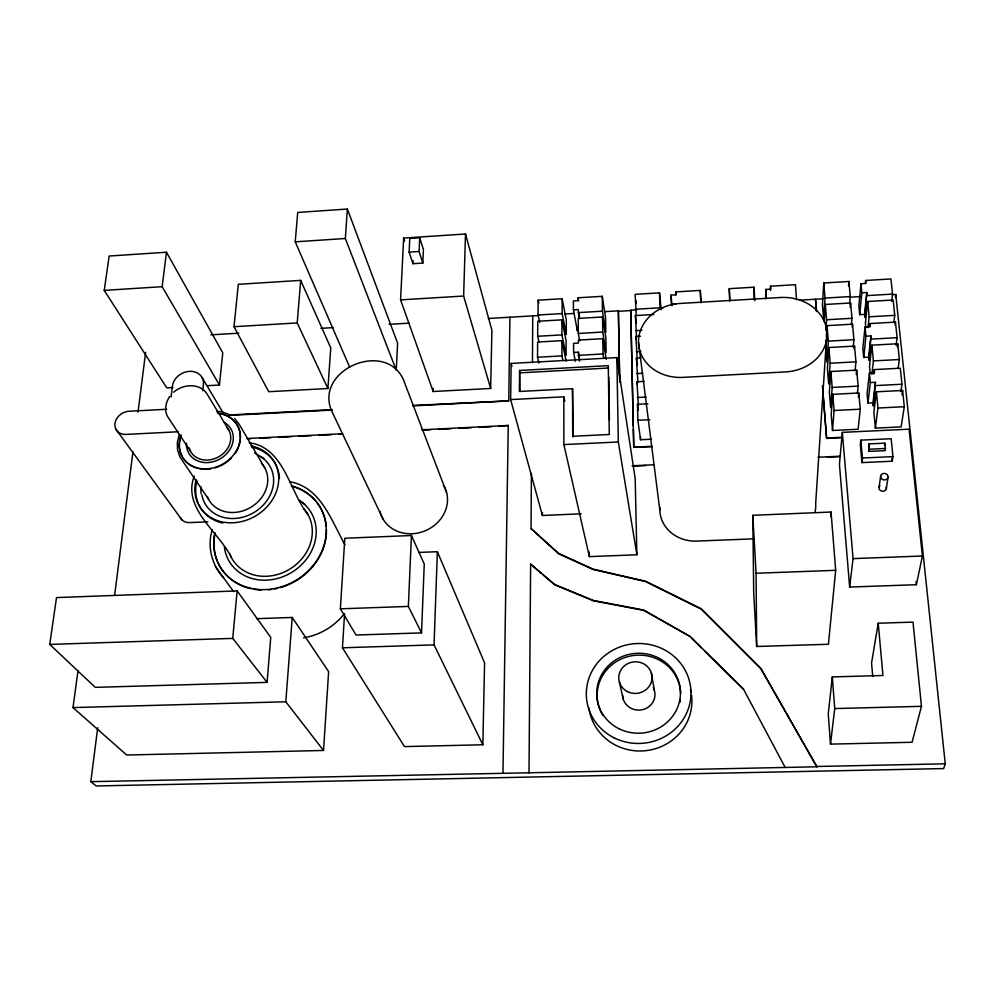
<?xml version="1.0" encoding="UTF-8"?>
<svg xmlns="http://www.w3.org/2000/svg" width="995" height="995" viewBox="0 0 995 995"><rect width="100%" height="100%" fill="white"/><g stroke="black" fill="none" stroke-linecap="round" stroke-linejoin="round"><path stroke-width="1.49" d="M765.789 298.749L765.814 289.433L770.715 289.147L770.516 286.199L795.428 284.694L796.547 299.756M581.229 513.83L542.412 515.472L542.424 512.5M538.867 363.026L537.524 357.242L537.623 342.044L561.914 340.663L566.13 361.21M539.004 342.143L537.661 336.273L537.76 321.261L561.901 319.855L566.093 340.7L566.118 355.513L561.914 334.88L561.901 319.855M539.725 322.442L538.059 314.992L538.158 300.179L562.138 298.736L566.292 319.892L566.317 334.507L562.138 313.574L562.138 298.736M770.478 290.552L770.516 286.199M97.709 727.718L90.819 781.66L529.004 772.792L530.633 564.103L554.675 584.5L593.406 600.47L643.703 610.034L690.381 636.651L743.514 689.212L785.167 767.443L816.895 766.784L760.901 668.466L701.201 608.716L645.444 581.192L593.107 569.14L558.618 553.431L530.944 528.469L558.717 553.805L593.194 569.513L645.494 581.553L701.226 609.077L760.901 668.802L816.895 766.784M531.056 528.842L531.405 473.471M532.449 362.727L532.735 315.875L538.855 315.514M572.523 388.684L572.71 436.27L609.288 434.492L608.268 365.65L519.626 370.463L519.365 391.483L572.523 388.684L573.182 436.992M520.012 390.811L519.626 370.463M502.972 773.339L508.246 425.462L421.619 429.79M412.801 405.873L508.743 400.885L509.925 317.218L488.234 318.499M510.622 399.592L511.156 363.424L616.85 357.603L635.183 478.558L636.887 554.787L589.363 556.628L563.879 444.591L563.817 396.818L510.622 399.592L542.412 515.472M344.556 613.853L342.467 647.795L404.48 746.598L482.849 744.77L484.577 662.881L437.365 551.703L418.907 552.424M490.672 388.46L491.903 330.303L465.511 233.999L403.659 238.079L400.575 299.868L433.173 391.508L490.672 388.46L463.633 296.037L465.511 233.999M482.849 744.77L434.056 644.884L437.365 551.703M799.594 300.167L823.238 298.774M421.544 632.882L424.243 564.041L411.433 535.509L344.805 538.245L340.377 608.816L356.011 635.034L421.544 632.882L408.36 606.428L411.433 535.509M433.173 391.508L433.285 388.46M785.167 767.443L529.004 772.792M422.825 263.078L423.41 249.471L419.703 237.793L409.778 238.452L409.132 252.145L412.962 263.7L422.825 263.078L419.094 251.499L419.703 237.793M412.962 263.7L413.099 260.678M823.76 282.99L822.455 304.93L823.673 319.793L825.017 298.077L823.76 282.99L848.897 281.485L850.265 296.585L849.643 303.861M824.233 321.46L825.29 304.47L850.588 302.99L851.994 318.3L851.434 324.432M825.862 330.452L826.559 319.756L825.29 304.47M78.008 670.717L73.008 707.594L126.676 755.018L323.524 750.466L328.636 671.625L292.231 617.46L256.523 618.691M826.049 340.862L825.651 346.944L826.907 362.205L828.337 341.123L827.044 325.639L852.528 324.183L853.934 339.705L853.225 347.255M826.347 336.285L827.044 325.639M826.957 331.82L815.676 503.52A36.255 32.387 2.7 0 1 815.067 511.99M347.367 209.037L397.602 343.163L396.246 370.152L345.34 238.501L347.367 209.037L297.716 212.445L295.229 241.835L349.568 366.906M828.86 347.529L827.417 368.511L828.698 383.971L830.166 363.225L828.86 347.529L854.518 346.111L855.949 361.844L855.078 370.762M327.902 388.523L330.775 347.914L300.689 280.379L238.302 284.309L234.012 326.696L268.7 391.707L327.902 388.523L297.219 322.94L300.689 280.379M830.862 371.508L829.357 392.117L830.651 407.801L832.181 387.453L830.862 371.508L856.707 370.14L858.163 386.11L857.404 393.398M842.131 437.676L826.621 438.409L822.442 385.562M323.524 750.466L285.789 701.774L292.231 617.46M832.753 394.331L831.211 414.579L832.516 430.487L858.1 429.255L860.265 409.194L858.784 393L832.753 394.331L834.096 410.5L832.516 430.487M267.07 682.371L270.752 637.385L237.146 590.918L56.504 597.585L49.75 644.412L95.271 687.358L267.07 682.371L232.743 638.392L237.146 590.918M848.524 285.888L848.897 281.485M830.651 516.666L831.049 512.039L752.792 515.298L753.712 593.045L756.685 646.476L828.412 644.262L835.688 570.322L831.049 512.039M850.215 307.331L850.588 302.99M842.33 432.377L839.432 464.391L849.655 587.062L916.37 584.699L922.415 556.006L909.082 429.181L842.33 432.377L853.063 558.618L849.655 587.062M852.242 327.243L852.528 324.183M854.232 349.121L854.518 346.111M891.607 301.41L892.54 294.097L890.948 278.948L865.65 280.478L865.936 283.438L860.961 283.737L858.859 305.751L859.692 314.669L864.568 314.383L866.807 292.493L861.832 292.791L859.692 314.669M856.26 374.568L856.707 370.14M865.351 283.413L865.65 280.478M866.807 292.493L864.866 317.442L864.568 314.383M207.047 385.699L219.435 385.028L222.78 352.839L166.463 252.232L109.164 256.026L104.239 290.366L166.774 387.901L172.968 387.565M896.047 345.277L897.092 337.691L895.463 322.119L869.804 323.574L870.103 326.621L865.065 326.907L862.839 348.275L863.697 357.441L868.635 357.168L870.998 335.924L865.948 336.21L863.697 357.441M893.796 322.542L894.754 315.34L893.149 299.992L867.677 301.485L865.414 323.251L865.849 327.778M858.337 397.366L858.784 393M868.001 327.579L869.157 316.808L867.677 301.485M869.468 326.634L869.804 323.574M202.769 390.674L203.428 384.518A16.218 13.383 -28.9 0 0 189.498 371.346A16.218 13.383 -28.9 0 0 172.384 386.209L171.128 396.893M878.224 623.231L882.951 675.493L832.317 676.923L828.25 714.024L830.489 744.123L912.092 742.27L921.457 706.338L912.987 622.099L878.224 623.231L871.558 663.043L872.752 676.625M870.998 335.924L868.933 360.314L868.635 357.168M860.837 440.151L860.314 444.79L861.919 462.6L892.241 461.232L892.938 456.63L891.159 438.72L860.837 440.151L862.454 458.023L861.919 462.6M898.087 368.486L899.368 359.518L897.726 343.748L871.881 345.165L869.506 366.272L870.177 373.312M900.848 391.557L901.955 384.232L900.276 368.212L874.244 369.593L874.543 372.727L869.431 372.988L867.08 393.647L867.963 403.074L872.976 402.826L875.463 382.304L870.339 382.565L867.963 403.074M871.844 374.319L873.411 360.911L871.881 345.165M873.722 374.033L874.244 369.593M830.489 744.123L834.73 708.564L832.317 676.923M875.463 382.304L873.287 406.047L872.976 402.826M868.859 443.907L869.083 451.382L885.077 450.648L885.388 448.484L884.866 443.161L868.859 443.907L869.083 451.382M876.384 391.806L873.871 412.179L875.389 428.124L901.147 426.88L904.293 406.694L902.602 390.463L876.384 391.806L877.951 408.012L875.389 428.124M219.435 385.028L162.16 286.697L166.463 252.232M114.636 595.172L132.944 451.842M138.019 412.104L145.643 352.354M895.351 297.58L895.761 294.495L892.677 294.682M895.052 325.191L895.463 322.119M897.303 346.77L897.726 343.748M884.567 445.325L884.866 443.161M879.07 487.326L880.662 475.983M886.321 488.694L888.013 477.364A3.744 3.271 7.3 0 0 883.062 473.558A3.744 3.271 7.3 0 0 881.931 479.105A3.744 3.271 7.3 0 0 888.013 477.364M901.943 394.841L902.602 390.463M212.283 529.726C206.885 546.392 211.885 565.222 223.688 577.958M194.187 476.07C182.048 508.656 218.875 531.678 231.375 557.474M179.299 434.529L177.321 442.265L177.533 449.939L179.946 457.003L208.465 499.117M895.761 294.495L945.25 763.799L943.67 768.575L96.216 785.963L90.819 781.66M169.759 396.495C165.705 402.191 164.2 409.89 167.409 416.32L190.468 451.22M173.677 392.229C182.943 383.796 200.343 382.64 207.358 394.468L228.8 430.114M295.229 241.835L345.34 238.501M409.132 252.145L419.094 251.499M104.239 290.366L162.16 286.697M400.575 299.868L463.633 296.037M577.349 326.497L577.374 330.875L573.431 309.855L573.394 300.963L578.132 300.677L578.12 297.779L602.261 296.323L605.594 317.592L605.806 332.255L602.448 311.199L602.261 296.323M661.202 309.731L659.511 292.878L635.146 294.346L636.253 315.291M676.19 303.774L671.351 304.06L671.04 295.117L675.854 294.831L675.754 291.896L700.281 290.428L701.027 302.754M729.658 301.05L729.273 288.674L754.011 287.194L754.844 300.701M234.012 326.696L297.219 322.94M573.431 309.855L578.182 309.582L579.301 318.624M538.059 314.992L562.138 313.574M578.207 312.617L602.448 311.199M635.494 309.246L659.971 307.803L659.511 292.878M825.017 298.077L850.265 296.585M867.105 295.602L892.54 294.097M210.928 334.83L238.812 333.188M320.912 328.35L333.313 327.616M389.082 324.333L409.219 323.151M564.849 313.985L574.028 313.45M604.612 311.646L618.38 310.838L619.736 382.043M652.185 446.705L633.728 447.165L630.693 310.104L636.8 309.743M659.685 308.4L662.745 308.226M849.469 297.231L860.265 296.585M618.442 311.298L630.755 310.564L633.317 426.022M602.535 316.982L602.734 332.044L606.092 352.802L605.88 337.964L602.535 316.982L578.232 318.4L578.319 333.449L579.699 340.837M636.514 336.621L635.395 315.564L653.79 314.482M578.319 333.449L602.734 332.044M869.157 316.808L894.754 315.34M537.661 336.273L561.914 334.88M635.755 330.663L641.912 330.303M826.559 319.756L851.994 318.3M637.198 359.096L635.892 336.472L640.519 336.21M606.191 359.357L602.821 338.698L578.356 340.091L578.381 343.076L573.58 343.35L573.617 352.479L575.321 361.21M573.617 352.479L578.431 352.205L579.538 358.038M537.524 357.242L561.926 355.887L562.834 360.24M636.253 351.77L640.904 351.509M828.337 341.123L853.934 339.705M578.431 352.205L578.443 355.339L603.02 353.971L603.741 358.349M871.309 339.108L897.092 337.691M637.907 382.254L636.402 358.088L640.78 357.852M520.236 372.826L608.654 368.026M636.763 373.598L642.633 373.287M830.166 363.225L855.949 361.844M873.411 360.911L899.368 359.518M638.367 405.139L636.949 381.781L644.325 381.383M166.675 409.268L129.014 411.258A13.271 10.895 -31.7 0 0 114.96 423.484A13.271 10.895 -31.7 0 0 125.992 434.417L178.379 431.755M228.39 415.014L332.119 409.629M412.639 405.45L508.743 400.885M228.626 415.425L332.318 410.052M637.322 397.515L646.203 397.055M832.181 387.453L858.163 386.11M875.787 385.575L901.955 384.232M651.414 439.205L640.556 439.728L637.857 420.263L637.484 404.306L647.869 403.783M246.835 438.509L342.74 433.721M247.544 438.882L250.641 438.733M259.956 438.26L270.827 437.725M278.588 437.34L291.013 436.718M298.774 436.332L311.199 435.71M318.96 435.325L331.372 434.703M339.133 434.317L342.243 434.168M422.974 430.138L430.735 429.753M438.496 429.367L450.922 428.745M458.683 428.36L471.095 427.738M478.856 427.353L491.281 426.743M499.042 426.345L508.246 425.462M877.951 408.012L904.293 406.694M637.857 420.263L649.785 419.666M834.096 410.5L860.265 409.194M563.879 444.591L618.33 441.979L636.887 554.787M633.728 447.165L652.123 446.282M826.646 437.987L842.168 437.253M869.356 449.23L885.388 448.484M632.111 465.784L653.79 464.789M817.977 457.227L839.656 456.232M633.715 466.12L646.103 465.56M827.243 457.227L839.618 456.655M862.454 458.023L892.938 456.63M207.868 521.815L189.585 522.599A11.94 10.149 -33.2 0 1 180.319 517.649M753.737 538.83L696.699 541.093A35.733 32.201 -3 0 1 659.859 507.313M853.063 558.618L922.415 556.006M756.685 646.476L756.076 573.244L835.688 570.322M340.377 608.816L408.36 606.428M49.75 644.412L232.743 638.392M342.467 647.795L434.056 644.884M73.008 707.594L285.789 701.774M834.73 708.564L921.457 706.338M816.92 766.486L945.25 763.799M216.885 411.358L220.989 411.644L228.477 414.169M249.173 442.763C284.272 447.29 289.408 491.567 307.99 514.614M543.345 575.147L554.787 584.861L593.493 600.831L643.765 610.383L690.381 636.651M254.533 452.912L264.272 458.757M289.607 481.655C320.9 487.214 331.372 520.634 344.917 544.725M299.047 500.286L304.644 504.254M541.056 573.207L530.633 564.103M691.5 638.069L701.251 647.72M704.497 650.941L743.514 689.212M234.696 418.509L239.248 424.367L264.769 467.911M115.868 429.156L181.874 519.8M215.318 566.453L233.614 591.577M206.699 468.856L206.935 469.217A31.716 26.654 -30 0 0 210.952 468.782M202.122 377.603L223.514 413.472M383.063 519.104L332.939 413.659C310.216 369.742 389.928 336.633 404.953 383.772L446.593 492.513M403.659 238.079L404.642 241.026M511.156 363.424L511.94 366.409M509.925 317.218L532.735 315.875M619.4 682.097L623.218 699.025M538.158 300.179L538.817 303.189M563.817 396.818L564.799 401.371M578.443 355.339L579.563 361.148M579.003 314.084L579.563 317.094M578.12 297.779L578.667 300.801M651.352 672.993L654.312 690.169M637.484 404.306L638.317 410.375M636.949 381.781L637.335 384.642M636.402 358.088L637.36 365.389M635.892 336.472L636.265 339.432M635.395 315.564L636.352 323.076M638.516 342.404L659.809 510.112M635.904 300.453L636.278 303.5M916.059 581.627L916.37 584.699M891.943 458.247L892.241 461.232M860.961 283.737L861.832 292.791M865.065 326.907L865.948 336.21M869.431 372.988L870.339 382.565M671.04 295.117L671.998 305.838M675.754 291.896L676.015 294.968M815.527 299.221L816.509 311.559M815.502 299.694L816.36 310.49M823.275 396.794L826.621 438.409M765.814 289.433L766.399 298.438M752.792 515.298L756.076 573.244M729.273 288.674L729.907 300.677M700.281 290.428L700.816 302.393M200.816 486.567L201.065 493.744M186.451 443.185L186.575 447.327M640.494 436.88L640.556 439.728M633.38 429.106L633.79 447.576M618.38 310.838L619.674 381.607M616.85 357.603L618.33 441.979M608.791 377.192L609.438 419.952M602.821 338.698L603.02 353.971M589.314 552.001L589.363 556.628M754.011 287.194L754.111 299.607M561.914 340.663L561.926 355.887M343.897 614.263A58.369 51.69 -32.6 0 1 303.525 637.82M443.447 485.125A34.688 30.77 -23.4 0 1 425.188 530.795A34.688 30.77 -23.4 0 1 380.065 511.641M691.525 695.207A51.69 49.439 -4.1 0 1 646.588 750.591A51.69 49.439 -4.1 0 1 588.965 707.967M690.443 689.51A51.69 49.439 -4.1 0 1 691.065 692.333M291.373 485.784A58.232 50.695 -31.6 0 1 323.288 547.424A58.232 50.695 -31.6 0 1 255.379 589.139A58.232 50.695 -31.6 0 1 214.833 532.81M303.873 508.806A43.917 38.22 -31.6 0 1 289.533 569.24A43.917 38.22 -31.6 0 1 229.621 553.543M250.939 445.847A43.506 37.151 -30.6 0 1 276.697 490.672A43.506 37.151 -30.6 0 1 225.144 522.425A43.506 37.151 -30.6 0 1 196.127 479.615M261.386 463.26A32.188 27.487 -30.6 0 1 251.262 507.064A32.188 27.487 -30.6 0 1 207.283 496.493M217.258 413.012A31.728 26.654 -30 0 1 238.987 444.74A31.728 26.654 -30 0 1 199.908 468.458A31.728 26.654 -30 0 1 181.19 434.902M226.711 427.178A21.878 18.383 -30 0 1 218.402 456.954A21.878 18.383 -30 0 1 189.149 447.837M251.685 447.128A43.444 37.113 -30.6 0 1 279.433 478.471M222.93 523.096A43.444 37.113 -30.6 0 1 213.191 519.577M211.935 518.88A43.444 37.113 -30.6 0 1 196.96 480.859M260.553 456.556A37.449 31.989 -30.6 0 1 255.516 511.529A37.449 31.989 -30.6 0 1 201.91 494.975M220.517 413.82A31.716 26.654 -30 0 1 240.454 438.049M240.355 439.504A31.716 26.654 -30 0 1 238.613 446.817M238.128 448.011A31.716 26.654 -30 0 1 234.895 453.77M231.437 457.961A31.716 26.654 -30 0 1 229.447 459.864M228.402 460.76A31.716 26.654 -30 0 1 214.97 467.874M205.604 469.254A31.716 26.654 -30 0 1 199.112 468.62M197.632 468.272A31.716 26.654 -30 0 1 180.903 436.705M223.427 421.967A24.315 20.422 -30 0 1 222.295 457.464A24.315 20.422 -30 0 1 186.811 447.688M291.61 486.207A58.195 50.67 -31.6 0 1 326.285 526.405M326.459 529.464A58.195 50.67 -31.6 0 1 280.403 587.585M277.468 588.356A58.195 50.67 -31.6 0 1 274.483 588.99M271.473 589.475A58.195 50.67 -31.6 0 1 268.476 589.811M261.076 589.985A58.195 50.67 -31.6 0 1 253.775 589.239M250.964 588.679A58.195 50.67 -31.6 0 1 215.107 533.208M300.652 501.194A47.673 41.504 -31.6 0 1 291.274 572.66A47.673 41.504 -31.6 0 1 224.36 546.678M886.159 487.015A3.694 3.234 7.7 0 1 884.53 490.883A3.694 3.234 7.7 0 1 879.866 490A3.694 3.234 7.7 0 1 879.879 485.834M680.381 699.448A41.778 39.887 -4.6 0 1 679.896 702.42M602.945 715.567A41.778 39.887 -4.6 0 1 627.26 656.799A41.778 39.887 -4.6 0 1 680.655 693.453M653.28 687.657A16.194 15.46 -4.6 0 1 642.621 709.659A16.194 15.46 -4.6 0 1 622.596 695.032M780.441 297.505L680.082 303.45A43.183 36.964 -6.1 0 0 638.529 342.827A43.183 36.964 -6.1 0 0 682.868 377.379L785.59 371.919A43.892 37.288 -1.3 0 0 826.982 332.243A43.892 37.288 -1.3 0 0 780.441 297.505M614.064 737.793A52.362 49.974 -4.7 0 0 690.953 691.363A52.362 49.974 -4.7 0 0 610.905 651.302A52.362 49.974 -4.7 0 0 614.064 737.793M618.79 728.639A41.902 39.987 -4.7 0 0 680.418 691.649A41.902 39.987 -4.7 0 0 616.465 659.424A41.902 39.987 -4.7 0 0 618.79 728.639M627.447 691.587A16.641 15.808 -5.6 0 0 652.024 677.073A16.641 15.808 -5.6 0 0 626.738 664.2A16.641 15.808 -5.6 0 0 627.447 691.587"/></g></svg>
